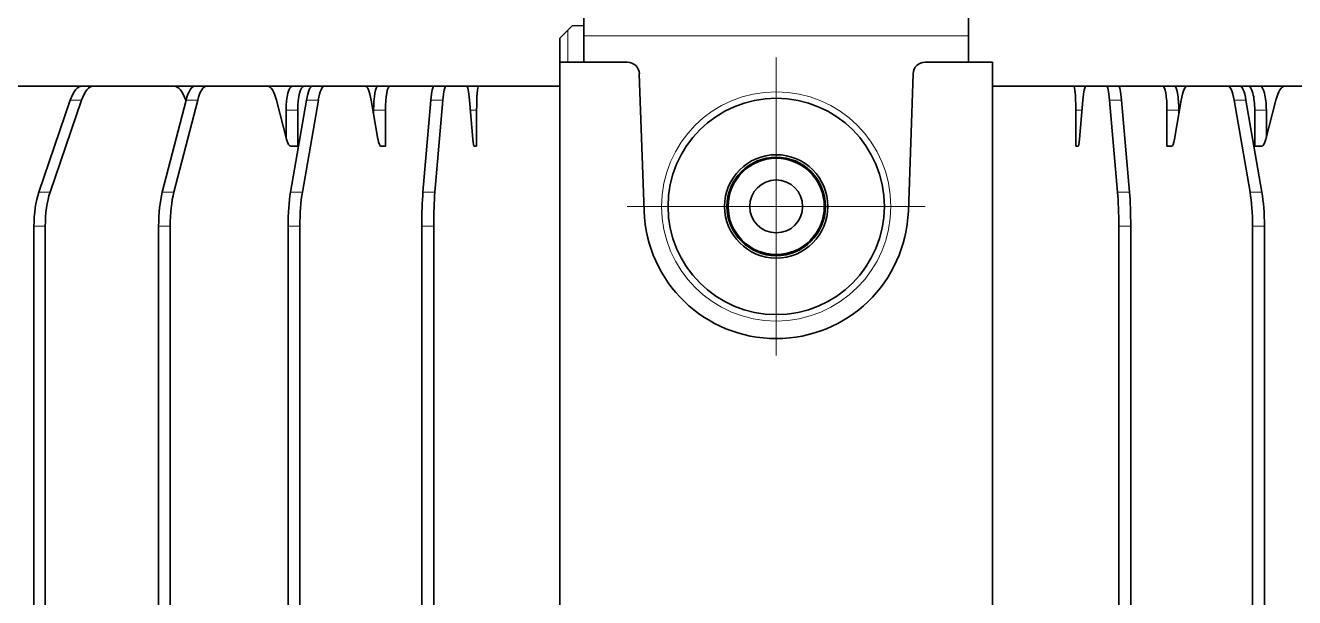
# Model space of a CAD drawing. Header units: inches. Extents: x -12478 to 399182, y -16583 to 525552.
# Drawn here: x 18839.8 to 18892.7, y -5663.3 to -5639.5 of the extents above; entities that cross this region are included whole.
import ezdxf

# ---------------------------------------------------------------- set-up
doc = ezdxf.new("R2010")
doc.units = ezdxf.units.IN
doc.header["$LTSCALE"] = 1000
doc.header["$MEASUREMENT"] = 0
doc.linetypes.add('DASHDOT', pattern=[1, 0.5, -0.25, 0, -0.25])
doc.layers.add('CQ Light Elevation', color=4, linetype='Continuous')
doc.layers.add('CQ Lighting', color=5, linetype='Continuous', lineweight=0)
doc.layers.add('ID-NOTES', color=3, linetype='Continuous', lineweight=0)
doc.styles.add('ZZ-Dim All', font='romans.shx', dxfattribs={"width": 0.8})
doc.dimstyles.new('DIM 0200', dxfattribs={"dimscale": 200, "dimtxt": 1, "dimasz": 0.8, "dimexe": 0.5, "dimexo": 1, "dimgap": 0.4, "dimtad": 1, "dimdec": 0, "dimrnd": 10, "dimdsep": 46, "dimtxsty": 'ZZ-Dim All', "dimblk1": 'ARCHTICK', "dimblk2": 'ARCHTICK', "dimsah": 1, "dimcen": 1, "dimdle": 0.5, "dimclrd": 256, "dimclre": 256, "dimclrt": 256, "dimadec": 0, "dimazin": 2, "dimtfac": 1, "dimtdec": 0, "dimtix": 1, "dimtmove": 2, "dimatfit": 2, "dimfxl": 1, "dimfxlon": 1, "dimtolj": 1, "dimtzin": 0, "dimlwd": -1, "dimlwe": -1, "dimarcsym": 0})

# ---------------------------------------------------------------- blocks, each defined once
blk = doc.blocks.new('T.HC0E0.HQ12 side 2')
at = {"layer": 'CQ Lighting', "color": 1, "lineweight": 35, "ltscale": 0.0375}
for p, q in [((441995.305, 518938.918), (441995.305, 518940.418)), ((442011.305, 518938.918), (442011.305, 518940.418)), ((441983.396, 518935.818), (441983.396, 518934.318)), ((441987.047, 518935.818), (441987.047, 518934.318)), ((441990.84, 518935.818), (441990.84, 518934.318)), ((442015.77, 518935.818), (442015.77, 518934.318)), ((442019.563, 518935.818), (442019.563, 518934.318)), ((442023.213, 518935.818), (442023.213, 518934.318))]:
    blk.add_line(p, q, dxfattribs=at)
at = {"layer": 'CQ Lighting', "color": 1, "lineweight": 35, "ltscale": 0.012279}
blk.add_line((442011.796, 518939.33), (442011.305, 518939.339), dxfattribs=at)
at = {"layer": 'CQ Lighting', "color": 1, "lineweight": 35, "ltscale": 0.006208}
blk.add_line((442011.971, 518939.155), (442011.796, 518939.33), dxfattribs=at)
at = {"layer": 'CQ Lighting', "color": 1, "lineweight": 35, "ltscale": 0.011785}
blk.add_line((442012.305, 518938.821), (442011.971, 518939.155), dxfattribs=at)
at = {"layer": 'CQ Lighting', "color": 1, "lineweight": 13, "ltscale": 0.033415}
blk.add_line((442011.971, 518937.818), (442011.971, 518939.155), dxfattribs=at)
at = {"layer": 'CQ Lighting', "color": 1, "lineweight": 13, "ltscale": 0.025}
blk.add_line((441995.305, 518938.918), (441996.305, 518938.918), dxfattribs=at)
at = {"layer": 'CQ Lighting', "color": 1, "lineweight": 35, "ltscale": 0.0275}
for p, q in [((441995.305, 518938.918), (441995.305, 518937.818)), ((442011.305, 518937.818), (442011.305, 518938.918))]:
    blk.add_line(p, q, dxfattribs=at)
at = {"layer": 'CQ Lighting', "color": 1, "lineweight": 13, "ltscale": 0.375}
blk.add_line((441996.305, 518938.918), (442011.305, 518938.918), dxfattribs=at)
at = {"layer": 'CQ Lighting', "color": 1, "lineweight": 35, "ltscale": 0.025082}
blk.add_line((442012.305, 518937.818), (442012.305, 518938.821), dxfattribs=at)
at = {"layer": 'CQ Lighting', "color": 1, "linetype": 'DASHDOT', "lineweight": 13, "ltscale": 0.309966}
blk.add_line((442003.305, 518938.017), (442003.305, 518925.619), dxfattribs=at)
at = {"layer": 'CQ Lighting', "color": 1, "lineweight": 35, "ltscale": 0.070139}
for p, q in [((441994.305, 518937.818), (441997.11, 518937.818)), ((442009.499, 518937.818), (442012.305, 518937.818))]:
    blk.add_line(p, q, dxfattribs=at)
at = {"layer": 'CQ Lighting', "color": 1, "lineweight": 35, "ltscale": 0.025}
for p, q in [((441994.305, 518936.818), (441994.305, 518937.818)), ((442012.305, 518936.818), (442012.305, 518937.818)), ((442012.305, 518936.818), (442012.305, 518937.818))]:
    blk.add_line(p, q, dxfattribs=at)
at = {"layer": 'CQ Lighting', "color": 1, "lineweight": 35, "ltscale": 0.045107}
for p, q in [((441995.305, 518937.818), (441997.109, 518937.818)), ((442009.5, 518937.818), (442011.305, 518937.818))]:
    blk.add_line(p, q, dxfattribs=at)
at = {"layer": 'CQ Lighting', "color": 1, "lineweight": 35, "ltscale": 0.142822}
for p, q in [((441997.808, 518931.626), (441997.609, 518937.335)), ((442009.001, 518937.335), (442008.801, 518931.626))]:
    blk.add_line(p, q, dxfattribs=at)
at = {"layer": 'CQ Lighting', "color": 1, "lineweight": 35, "ltscale": 0.06369}
for p, q in [((441982.147, 518936.818), (441979.599, 518936.818)), ((442024.463, 518936.818), (442027.01, 518936.818))]:
    blk.add_line(p, q, dxfattribs=at)
at = {"layer": 'CQ Lighting', "color": 1, "lineweight": 35, "ltscale": 0.025627}
blk.add_line((441983.172, 518936.818), (441982.147, 518936.818), dxfattribs=at)
at = {"layer": 'CQ Lighting', "color": 1, "lineweight": 35, "ltscale": 0.012074}
for p, q in [((441983.655, 518936.818), (441983.172, 518936.818)), ((442022.954, 518936.818), (442023.437, 518936.818)), ((442027.493, 518936.818), (442027.01, 518936.818))]:
    blk.add_line(p, q, dxfattribs=at)
at = {"layer": 'CQ Lighting', "color": 1, "lineweight": 35, "ltscale": 0.00878}
for p, q in [((441984.006, 518936.818), (441983.655, 518936.818)), ((442022.603, 518936.818), (442022.954, 518936.818))]:
    blk.add_line(p, q, dxfattribs=at)
at = {"layer": 'CQ Lighting', "color": 1, "lineweight": 35, "ltscale": 0.012309}
for p, q in [((441984.006, 518936.818), (441984.499, 518936.818)), ((442022.603, 518936.818), (442022.111, 518936.818))]:
    blk.add_line(p, q, dxfattribs=at)
at = {"layer": 'CQ Lighting', "color": 1, "lineweight": 35, "ltscale": 0.042732}
for p, q in [((441986.208, 518936.818), (441984.499, 518936.818)), ((442020.401, 518936.818), (442022.111, 518936.818))]:
    blk.add_line(p, q, dxfattribs=at)
at = {"layer": 'CQ Lighting', "color": 1, "lineweight": 35, "ltscale": 0.012985}
blk.add_line((441986.728, 518936.818), (441986.208, 518936.818), dxfattribs=at)
at = {"layer": 'CQ Lighting', "color": 1, "lineweight": 35, "ltscale": 0.012311}
for p, q in [((441987.22, 518936.818), (441986.728, 518936.818)), ((442019.389, 518936.818), (442019.882, 518936.818))]:
    blk.add_line(p, q, dxfattribs=at)
at = {"layer": 'CQ Lighting', "color": 1, "lineweight": 35, "ltscale": 0.046065}
for p, q in [((441989.063, 518936.818), (441987.22, 518936.818)), ((442017.547, 518936.818), (442019.389, 518936.818))]:
    blk.add_line(p, q, dxfattribs=at)
at = {"layer": 'CQ Lighting', "color": 1, "lineweight": 35, "ltscale": 0.012453}
for p, q in [((441989.063, 518936.818), (441989.561, 518936.818)), ((441990.927, 518936.818), (441990.429, 518936.818)), ((442015.683, 518936.818), (442016.181, 518936.818)), ((442017.547, 518936.818), (442017.049, 518936.818))]:
    blk.add_line(p, q, dxfattribs=at)
at = {"layer": 'CQ Lighting', "color": 1, "lineweight": 35, "ltscale": 0.021446}
for p, q in [((441990.419, 518936.818), (441989.561, 518936.818)), ((442016.191, 518936.818), (442017.049, 518936.818))]:
    blk.add_line(p, q, dxfattribs=at)
at = {"layer": 'CQ Lighting', "color": 1, "lineweight": 35, "ltscale": 0.000244}
for p, q in [((441990.429, 518936.818), (441990.419, 518936.818)), ((441990.429, 518936.818), (441990.419, 518936.818)), ((441990.429, 518936.818), (441990.419, 518936.818)), ((441990.429, 518936.818), (441990.419, 518936.818)), ((441990.429, 518936.818), (441990.419, 518936.818)), ((442016.181, 518936.818), (442016.191, 518936.818))]:
    blk.add_line(p, q, dxfattribs=at)
at = {"layer": 'CQ Lighting', "color": 1, "lineweight": 35, "ltscale": 0.000241}
blk.add_line((441990.429, 518936.818), (441990.419, 518936.818), dxfattribs=at)
blk.add_line((441990.429, 518936.818), (441990.419, 518936.818), dxfattribs=at)
blk.add_line((441990.429, 518936.818), (441990.419, 518936.818), dxfattribs=at)
blk.add_line((441990.429, 518936.818), (441990.419, 518936.818), dxfattribs=at)
at = {"layer": 'CQ Lighting', "color": 1, "lineweight": 35, "ltscale": 0.08445}
for p, q in [((441994.305, 518936.818), (441990.927, 518936.818)), ((442012.305, 518936.818), (442015.683, 518936.818))]:
    blk.add_line(p, q, dxfattribs=at)
at = {"layer": 'CQ Lighting', "color": 1, "lineweight": 35}
for p, q in [((441994.305, 518887.718), (441994.305, 518936.818)), ((442012.305, 518887.718), (442012.305, 518936.818)), ((441982.994, 518930.99), (441982.994, 518883.546)), ((441983.487, 518883.546), (441983.487, 518930.99)), ((441988.555, 518930.99), (441988.555, 518883.546)), ((441989.053, 518883.546), (441989.053, 518930.99)), ((442017.557, 518883.546), (442017.557, 518930.99)), ((442018.055, 518930.99), (442018.055, 518883.546)), ((442023.123, 518883.546), (442023.123, 518930.99)), ((442023.615, 518930.99), (442023.615, 518883.546)), ((442028.519, 518883.546), (442028.519, 518930.99)), ((442029.002, 518930.99), (442029.002, 518883.546)), ((442033.718, 518883.546), (442033.718, 518930.99)), ((442034.188, 518930.99), (442034.188, 518883.546))]:
    blk.add_line(p, q, dxfattribs=at)
at = {"layer": 'CQ Lighting', "color": 1, "lineweight": 35, "ltscale": 0.012987}
blk.add_line((442019.882, 518936.818), (442020.401, 518936.818), dxfattribs=at)
at = {"layer": 'CQ Lighting', "color": 1, "lineweight": 35, "ltscale": 0.025626}
blk.add_line((442023.437, 518936.818), (442024.462, 518936.818), dxfattribs=at)
at = {"layer": 'CQ Lighting', "color": 1, "lineweight": 35, "ltscale": 0.021606}
blk.add_line((442027.493, 518936.818), (442028.358, 518936.818), dxfattribs=at)
at = {"layer": 'CQ Lighting', "color": 1, "lineweight": 35, "ltscale": 0.084164}
blk.add_line((442028.358, 518936.818), (442031.725, 518936.818), dxfattribs=at)
at = {"layer": 'CQ Lighting', "color": 1, "lineweight": 35, "ltscale": 0.011746}
blk.add_line((442032.194, 518936.818), (442031.725, 518936.818), dxfattribs=at)
at = {"layer": 'CQ Lighting', "color": 1, "lineweight": 35, "ltscale": 0.07982}
blk.add_line((442032.195, 518936.818), (442035.388, 518936.818), dxfattribs=at)
at = {"layer": 'CQ Lighting', "color": 1, "lineweight": 35, "ltscale": 0.041869}
for p, q in [((441982.932, 518934.611), (441982.513, 518936.232)), ((442023.677, 518934.611), (442024.097, 518936.232))]:
    blk.add_line(p, q, dxfattribs=at)
at = {"layer": 'CQ Lighting', "color": 1, "lineweight": 35, "ltscale": 0.097143}
for p, q in [((441983.761, 518936.232), (441983.096, 518932.404)), ((441984.253, 518936.232), (441983.588, 518932.404)), ((442022.356, 518936.232), (442023.021, 518932.404)), ((442022.849, 518936.232), (442023.513, 518932.404))]:
    blk.add_line(p, q, dxfattribs=at)
at = {"layer": 'CQ Lighting', "color": 1, "lineweight": 13, "ltscale": 0.012311}
for p, q in [((441983.761, 518936.232), (441984.253, 518936.232)), ((442022.849, 518936.232), (442022.356, 518936.232)), ((441987.047, 518935.818), (441986.554, 518935.818)), ((442019.563, 518935.818), (442020.055, 518935.818)), ((441983.096, 518932.404), (441983.588, 518932.404)), ((442023.513, 518932.404), (442023.021, 518932.404))]:
    blk.add_line(p, q, dxfattribs=at)
at = {"layer": 'CQ Lighting', "color": 1, "lineweight": 35, "ltscale": 0.04114}
for p, q in [((441986.735, 518934.611), (441986.454, 518936.232)), ((442019.874, 518934.611), (442020.156, 518936.232))]:
    blk.add_line(p, q, dxfattribs=at)
at = {"layer": 'CQ Lighting', "color": 1, "lineweight": 35, "ltscale": 0.096073}
for p, q in [((441988.939, 518936.232), (441988.606, 518932.404)), ((442017.67, 518936.232), (442018.004, 518932.404))]:
    blk.add_line(p, q, dxfattribs=at)
at = {"layer": 'CQ Lighting', "color": 1, "lineweight": 13, "ltscale": 0.012453}
for p, q in [((441988.939, 518936.232), (441989.438, 518936.232)), ((442017.67, 518936.232), (442017.172, 518936.232)), ((441988.555, 518930.99), (441989.053, 518930.99)), ((442018.055, 518930.99), (442017.557, 518930.99))]:
    blk.add_line(p, q, dxfattribs=at)
at = {"layer": 'CQ Lighting', "color": 1, "lineweight": 35, "ltscale": 0.096074}
for p, q in [((441989.438, 518936.232), (441989.104, 518932.404)), ((442017.172, 518936.232), (442017.506, 518932.404))]:
    blk.add_line(p, q, dxfattribs=at)
at = {"layer": 'CQ Lighting', "color": 1, "lineweight": 35, "ltscale": 0.040687}
for p, q in [((441990.683, 518934.611), (441990.542, 518936.232)), ((442015.926, 518934.611), (442016.067, 518936.232))]:
    blk.add_line(p, q, dxfattribs=at)
at = {"layer": 'CQ Lighting', "color": 1, "lineweight": 13, "ltscale": 0.012074}
for p, q in [((442027.859, 518936.232), (442027.376, 518936.232)), ((441983.396, 518935.818), (441982.913, 518935.818)), ((442023.213, 518935.818), (442023.696, 518935.818)), ((442028.85, 518932.404), (442028.367, 518932.404)), ((442029.002, 518930.99), (442028.519, 518930.99))]:
    blk.add_line(p, q, dxfattribs=at)
at = {"layer": 'CQ Lighting', "color": 1, "lineweight": 35, "ltscale": 0.098864}
for p, q in [((442027.376, 518936.232), (442028.367, 518932.404)), ((442027.859, 518936.232), (442028.85, 518932.404))]:
    blk.add_line(p, q, dxfattribs=at)
at = {"layer": 'CQ Lighting', "color": 1, "lineweight": 35, "ltscale": 0.000659}
blk.add_line((442027.866, 518936.207), (442027.874, 518936.232), dxfattribs=at)
at = {"layer": 'CQ Lighting', "color": 1, "lineweight": 13, "ltscale": 0.011746}
for p, q in [((442032.678, 518936.232), (442032.208, 518936.232)), ((442033.987, 518932.404), (442033.518, 518932.404)), ((442034.188, 518930.99), (442033.718, 518930.99))]:
    blk.add_line(p, q, dxfattribs=at)
at = {"layer": 'CQ Lighting', "color": 1, "lineweight": 35, "ltscale": 0.101154}
for p, q in [((442032.208, 518936.232), (442033.518, 518932.404)), ((442032.678, 518936.232), (442033.987, 518932.404))]:
    blk.add_line(p, q, dxfattribs=at)
at = {"layer": 'CQ Lighting', "color": 1, "lineweight": 35, "ltscale": 0.028349}
for p, q in [((441982.913, 518935.818), (441982.913, 518934.684)), ((442023.696, 518935.818), (442023.696, 518934.684))]:
    blk.add_line(p, q, dxfattribs=at)
at = {"layer": 'CQ Lighting', "color": 1, "lineweight": 35, "ltscale": 0.004109}
for p, q in [((441986.554, 518935.818), (441986.554, 518935.654)), ((442020.055, 518935.818), (442020.055, 518935.654))]:
    blk.add_line(p, q, dxfattribs=at)
at = {"layer": 'CQ Lighting', "color": 1, "lineweight": 13, "ltscale": 0.006537}
for p, q in [((441990.84, 518935.818), (441990.578, 518935.818)), ((442015.77, 518935.818), (442016.031, 518935.818))]:
    blk.add_line(p, q, dxfattribs=at)
at = {"layer": 'CQ Lighting', "color": 1, "lineweight": 35, "ltscale": 0.007027}
for p, q in [((441983.396, 518934.318), (441983.115, 518934.318)), ((442023.213, 518934.318), (442023.494, 518934.318))]:
    blk.add_line(p, q, dxfattribs=at)
at = {"layer": 'CQ Lighting', "color": 1, "lineweight": 35, "ltscale": 0.004713}
for p, q in [((441987.047, 518934.318), (441986.858, 518934.318)), ((442019.563, 518934.318), (442019.751, 518934.318))]:
    blk.add_line(p, q, dxfattribs=at)
at = {"layer": 'CQ Lighting', "color": 1, "lineweight": 35, "ltscale": 0.002365}
for p, q in [((441990.84, 518934.318), (441990.745, 518934.318)), ((442015.77, 518934.318), (442015.864, 518934.318))]:
    blk.add_line(p, q, dxfattribs=at)
at = {"layer": 'CQ Lighting', "color": 1, "lineweight": 13, "ltscale": 0.012451}
for p, q in [((441988.606, 518932.404), (441989.104, 518932.404)), ((442018.004, 518932.404), (442017.506, 518932.404))]:
    blk.add_line(p, q, dxfattribs=at)
at = {"layer": 'CQ Lighting', "color": 1, "linetype": 'DASHDOT', "lineweight": 13, "ltscale": 0.309967}
blk.add_line((442009.504, 518931.818), (441997.105, 518931.818), dxfattribs=at)
at = {"layer": 'CQ Lighting', "color": 1, "lineweight": 13, "ltscale": 0.012309}
for p, q in [((441982.994, 518930.99), (441983.487, 518930.99)), ((442023.615, 518930.99), (442023.123, 518930.99))]:
    blk.add_line(p, q, dxfattribs=at)
at = {"layer": 'CQ Lighting', "color": 1, "lineweight": 13}
blk.add_circle((442003.305, 518931.818), 4.769, dxfattribs=at)
at = {"layer": 'CQ Lighting', "color": 1, "lineweight": 35}
for radius in [4.5, 2.15, 2.05, 2, 1.1]:
    blk.add_circle((442003.305, 518931.818), radius, dxfattribs=at)
for centre, radius, start, end in [((441997.109, 518937.318), 0.5, 2, 90), ((442009.5, 518937.318), 0.5, 90, 178), ((442003.305, 518931.818), 2.05, 90, 270), ((442003.305, 518931.818), 5.5, 182, 358)]:
    blk.add_arc(centre, radius, start, end, dxfattribs=at)
for centre, major_axis, ratio, start_param, end_param in [((441982.147, 518934.818), (0, 2), 0.258819, 5.497787, 6.283185), ((441983.172, 518935.818), (0, 1), 0.258819, 6.283185, 7.853982), ((441983.655, 518935.818), (0, 1), 0.258819, 6.283185, 7.853982), ((441984.006, 518934.818), (0, 2), 0.173648, 6.283185, 7.068583), ((441984.499, 518934.818), (0, 2), 0.173648, 6.283185, 7.068583), ((441986.208, 518934.818), (0, 2), 0.173648, 5.497787, 6.283185), ((441986.728, 518935.818), (0, 1), 0.173648, 6.283185, 7.853982), ((441987.22, 518935.818), (0, 1), 0.173648, 6.283185, 7.853982), ((441989.063, 518934.818), (0, 2), 0.087156, 6.283185, 7.068583), ((441989.561, 518934.818), (0, 2), 0.087156, 6.283185, 7.068583), ((441990.419, 518934.818), (0, 2), 0.087156, 5.497787, 6.283185), ((441990.429, 518935.818), (0, 1), 0.087156, 6.283185, 6.327745), ((441990.927, 518935.818), (0, 1), 0.087156, 6.283185, 7.853982), ((442015.683, 518935.818), (0, 1), 0.087156, 4.712389, 6.283185), ((442016.191, 518934.818), (0, 2), 0.087156, 6.283185, 7.068583), ((442016.181, 518935.818), (0, 1), 0.087156, 6.238634, 6.283185), ((442017.049, 518934.818), (0, 2), 0.087156, 5.497787, 6.283185), ((442017.547, 518934.818), (0, 2), 0.087156, 5.497787, 6.283185), ((442019.389, 518935.818), (0, 1), 0.173648, 4.712389, 6.283185), ((442019.882, 518935.818), (0, 1), 0.173648, 4.712389, 6.283185), ((442020.401, 518934.818), (0, 2), 0.173648, 6.283185, 7.068583), ((442022.111, 518934.818), (0, 2), 0.173648, 5.497787, 6.283185), ((442022.603, 518934.818), (0, 2), 0.173648, 5.497787, 6.283185), ((442022.954, 518935.818), (0, 1), 0.258819, 4.712389, 6.283185), ((442023.437, 518935.818), (0, 1), 0.258819, 4.712389, 6.283185), ((442024.463, 518934.818), (0, 2), 0.258819, 6.283185, 7.068583), ((442027.01, 518934.818), (0, 2), 0.258819, 5.497787, 6.283185), ((442027.493, 518934.818), (0, 2), 0.258819, 5.497787, 6.283185), ((442028.358, 518934.818), (0, 2), 0.34202, 6.283185, 7.068583), ((442031.725, 518934.818), (0, 2), 0.34202, 5.497787, 6.283185), ((442032.194, 518934.818), (0, 2), 0.34202, 5.497787, 6.283185), ((441983.115, 518935.318), (0, 1), 0.258819, 2.356194, 3.141593), ((441986.858, 518935.318), (0, 1), 0.173648, 2.356194, 3.141593), ((441990.745, 518935.318), (0, 1), 0.087156, 2.356194, 3.141593), ((442015.864, 518935.318), (0, 1), 0.087156, 3.141593, 3.926991), ((442019.751, 518935.318), (0, 1), 0.173648, 3.141593, 3.926991), ((442023.494, 518935.318), (0, 1), 0.258819, 3.141593, 3.926991), ((441983.342, 518930.99), (0, 2), 0.173648, 0.785398, 1.570796), ((441983.834, 518930.99), (0, 2), 0.173648, 0.785398, 1.570796), ((441988.729, 518930.99), (0, 2), 0.087156, 0.785398, 1.570796), ((441989.227, 518930.99), (0, 2), 0.087156, 0.785398, 1.570796), ((442017.382, 518930.99), (0, 2), 0.087156, 4.712389, 5.497787), ((442017.88, 518930.99), (0, 2), 0.087156, 4.712389, 5.497787), ((442022.775, 518930.99), (0, 2), 0.173648, 4.712389, 5.497787), ((442023.268, 518930.99), (0, 2), 0.173648, 4.712389, 5.497787), ((442028.001, 518930.99), (0, 2), 0.258819, 4.712389, 5.497787), ((442028.484, 518930.99), (0, 2), 0.258819, 4.712389, 5.497787), ((442033.034, 518930.99), (0, 2), 0.34202, 4.712389, 5.497787), ((442033.504, 518930.99), (0, 2), 0.34202, 4.712389, 5.497787)]:
    blk.add_ellipse(centre, major_axis=major_axis, ratio=ratio, start_param=start_param, end_param=end_param, dxfattribs=at)
blk = doc.blocks.new('_ARCHTICK')
at = {"color": 0, "linetype": 'ByBlock', "const_width": 0.15}
blk.add_lwpolyline([(-0.5, -0.5), (0.5, 0.5)], dxfattribs=at)

msp = doc.modelspace()

# ---------------------------------------------------------------- block references
at = {"layer": 'CQ Light Elevation', "xscale": -1}
msp.add_blockref('T.HC0E0.HQ12 side 2', (460874.39, -524578.847, 0), dxfattribs=at)

# ---------------------------------------------------------------- leaders
at = {"layer": 'ID-NOTES'}
msp.add_leader([(17714.485, -5656.418, -375.847), (19296.062, -5229.347, -375.847), (20261.142, -5229.347, -375.847)], dimstyle='DIM 0200', override={"dimasz": 0.2, "dimtad": 0, "dimclrd": 8}, dxfattribs=at)

doc.saveas('drawing.dxf')
